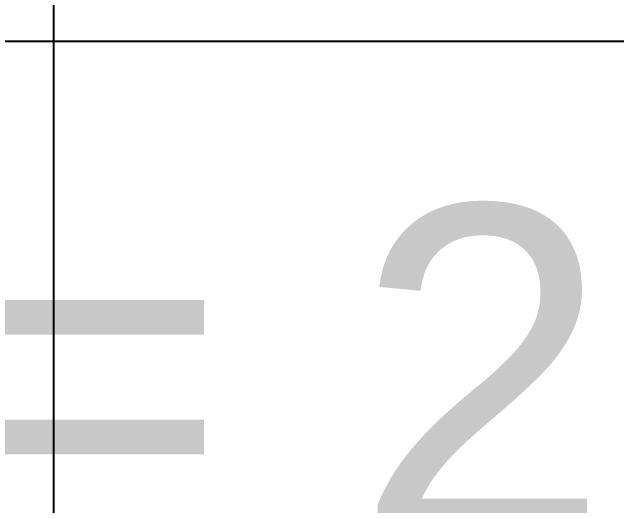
# Model space of a CAD drawing. Header units: millimetres. Extents: x -92759 to 184353, y -15225 to 86714.
# Drawn here: x -37628.2 to -37257.7, y 38618.6 to 38921.2 of the extents above; entities that cross this region are included whole.
import ezdxf

# ---------------------------------------------------------------- set-up
doc = ezdxf.new("R2010")
doc.units = ezdxf.units.MM
doc.layers.add('A-PATT-CONC', color=8, linetype='Continuous')
doc.layers.add('HF Text', color=7, linetype='Continuous')
doc.layers.add('HFI 9MM FPB', color=94, linetype='Continuous', lineweight=5)
doc.styles.add('Arial_4', font='arial.ttf', dxfattribs={"height": 1.8})

# ---------------------------------------------------------------- blocks, each defined once
blk = doc.blocks.new('RCP_B8L1')
at = {"layer": 'A-PATT-CONC'}
h = blk.add_hatch(dxfattribs=at)
h.set_pattern_fill('ANSI37', color=256, scale=189, angle=45)
h.set_pattern_definition([(90, (18803.95, 468011.7), (-600.075, 0), []), (180, (18803.95, 468011.7), (-6e-14, -600.075), [])])
h.paths.add_polyline_path([(14603.95033, 468011.70958), (18803.95032, 468011.70958), (18803.95032, 465011.70958), (14603.95033, 465011.70958)])
at = {"layer": 'HFI 9MM FPB'}
h = blk.add_hatch(dxfattribs=at)
h.set_pattern_fill('ANSI33', color=256, scale=50)
h.set_pattern_definition([(45, (-200000, 500000), (-224.5064, 224.5064), []), (45, (-199775.5, 500000), (-224.5064, 224.5064), [158.75, -79.375])])
h.paths.add_polyline_path([(14286.95033, 468261.70958), (19120.95033, 468261.70958), (19120.95033, 464761.70958), (14286.95033, 464761.70958)])
h.paths.add_polyline_path([(14603.95033, 468011.70958), (18803.95032, 468011.70958), (18803.95032, 465011.70958), (14603.95033, 465011.70958)], flags=16)
at = {"layer": 'HF Text', "insert": (16736.50442, 465723.06813), "char_height": 201.462343, "width": 1263.3462081, "attachment_point": 1, "style": 'Arial_4', "bg_fill": 16, "box_fill_scale": 1.5, "bg_fill_color": 256, "bg_fill_transparency": 0}
blk.add_mtext('CH= 2800', dxfattribs=at)

msp = doc.modelspace()

# ---------------------------------------------------------------- block references
at = {"layer": 'A-PATT-CONC', "color": 152, "true_color": 0x2776bb}
msp.add_blockref('RCP_B8L1', (-54803.97, -426920.47), dxfattribs=at)

doc.saveas('drawing.dxf')
